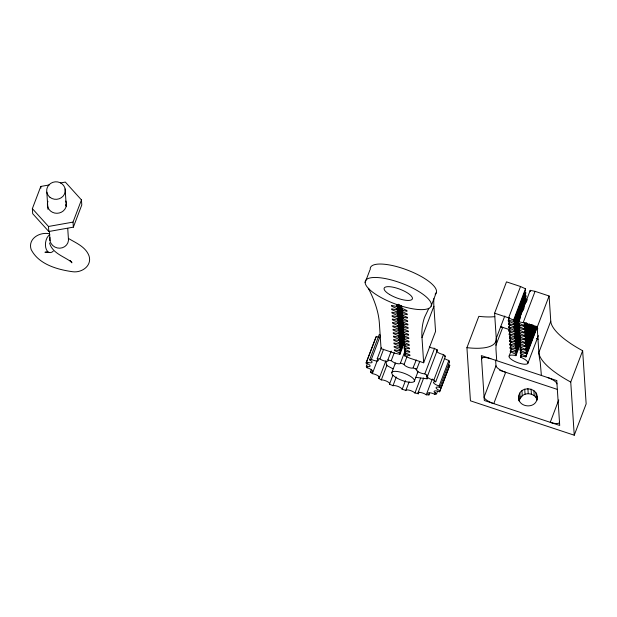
<?xml version="1.0" encoding="UTF-8"?>
<svg xmlns="http://www.w3.org/2000/svg" width="617" height="617" viewBox="0 0 617 617"><rect width="100%" height="100%" fill="white"/><g stroke="black" fill="none" stroke-linecap="round" stroke-linejoin="round"><path stroke-width="0.93" d="M405.13 350.657L400.379 363.297A5.029 1.55 20.8 0 1 396.608 363.436A5.029 1.55 20.8 0 1 391.548 360.914L387.877 359.919L391.217 351.119M392.821 375.452L389.481 384.244L393.176 385.694A5.029 1.55 20.8 0 1 398.127 386.481A5.029 1.55 20.8 0 1 402.083 389.188L405.801 390.414A5.029 1.55 20.8 0 1 409.572 390.276A5.029 1.55 20.8 0 1 414.632 392.798L418.303 393.793L418.966 392.034M60.62 182.925L65.34 182.084L81.452 199.916L81.791 204.952L73.354 227.149L48.812 231.514L32.693 213.683L32.362 208.639L40.791 186.442L49.291 184.938M73.354 227.149L73.022 222.105L81.452 199.916M365.133 282.571L369.892 270.038M367.655 362.773L366.313 366.29L366.953 366.452A5.029 1.55 20.8 0 0 370.123 365.935A5.029 1.55 20.8 0 0 366.745 363.251L366.097 362.989L375.792 337.476L376.339 336.412L376.995 336.658A5.029 1.55 20.8 0 0 378.46 337.083M366.097 362.989L376.339 336.412M366.645 361.924L367.3 362.171A5.029 1.55 20.8 0 0 371.843 362.588A5.029 1.55 20.8 0 0 370.185 360.181L369.622 359.873L379.316 334.36L379.871 334.676M371.426 369.298L370.424 371.935L370.964 371.989A5.029 1.55 20.8 0 0 372.375 370.593A5.029 1.55 20.8 0 0 367.686 367.963L367.03 367.771L367.701 366.012M369.622 359.873L371.372 359.356L380.396 335.609M369.097 289.111A35.208 10.821 20.8 0 0 396.438 304.405L401.621 306.132A35.208 10.821 20.8 0 0 428.129 308.662L429.162 308.184A35.208 10.821 20.8 0 0 397.086 281.661A35.208 10.821 20.8 0 0 368.287 288.278L369.12 289.843A493.307 151.62 20.8 0 1 379.386 323.455L381.051 348.651L395.081 353.302L399.939 354.289L399.855 353.017L394.417 350.533L394.363 349.785L399.716 350.88L399.631 349.6L394.194 347.116L394.14 346.376L399.492 347.464L399.407 346.191L393.962 343.7L393.916 342.959L399.268 344.047L399.184 342.774L393.739 340.291L393.692 339.543L399.045 340.638L398.96 339.358L393.515 336.874L393.469 336.134L398.813 337.221L398.729 335.949L393.291 333.458L393.237 332.717L398.59 333.805L398.505 332.532L393.068 330.049L393.014 329.301L398.366 330.396L398.281 329.116L392.836 326.632L392.79 325.892L398.142 326.979L398.058 325.699L392.613 323.215L392.566 322.475L397.919 323.563L397.834 322.29L392.389 319.807L392.343 319.058L397.687 320.154L397.61 318.873L392.165 316.39L392.111 315.649L397.464 316.737L397.379 315.457L391.942 312.973L391.888 312.233L397.24 313.32L397.155 312.048L391.71 309.564L391.664 308.816L397.016 309.911L396.932 308.631L391.487 306.148L391.44 305.407L396.793 306.495L397.433 304.798M371.372 359.356L371.966 359.657A5.029 1.55 20.8 0 0 377.334 360.968A5.029 1.55 20.8 0 0 377.596 359.125L377.188 358.809L381.537 347.371M379.131 376.409L378.846 378.113A5.029 1.55 20.8 0 0 378.329 376.015A5.029 1.55 20.8 0 0 372.899 373.748L372.313 373.655L377.326 360.459M396.932 308.631L398.613 304.212M397.016 309.911L399.06 304.528M397.155 312.048L399.831 304.999M377.188 358.809L379.925 358.901L383.597 349.222M397.24 313.32L400.24 305.43M397.379 315.457L401.019 305.878M397.464 316.737L401.528 306.047M397.61 318.873L402.029 307.235M397.687 320.154L402.114 308.515M402.893 310.968L401.891 313.613L407.243 314.709L407.189 313.96L401.752 311.477L402.338 308.431M397.834 322.29L401.914 311.546M397.919 323.563L402.677 311.037M402.778 315.287L402.114 317.03L407.467 318.117L407.421 317.377L401.976 314.894L402.639 313.135M398.058 325.699L402.477 314.068M398.142 326.979L402.562 315.341M379.501 377.596L385.849 360.883M403.364 317.755L402.338 320.439L407.69 321.534L407.644 320.794L402.199 318.303L403.217 315.634M398.281 329.116L402.7 317.477M398.366 330.396L403.125 317.863M398.505 332.532L402.585 321.789M398.59 333.805L403.009 322.174M378.468 378.167L381.306 379.925L386.99 364.971M403.811 324.588L402.793 327.272L408.138 328.36L408.092 327.619L402.646 325.136L403.248 322.066M402.646 325.136L403.333 323.347M398.729 335.949L403.156 324.311M398.813 337.221L403.58 324.689M403.695 328.892L403.017 330.681L408.369 331.776L408.315 331.036L402.878 328.545L403.896 325.861M398.96 339.358L403.379 327.72M391.271 360.613L394.278 352.693M399.045 340.638L403.464 329M399.184 342.774L403.263 332.031M399.268 344.047L403.688 332.416M404.143 335.725L403.464 337.514L408.816 338.602L408.77 337.861L403.325 335.378L403.919 332.308M399.407 346.191L403.827 334.553M399.492 347.464L404.251 334.931M404.374 339.134L403.688 340.923L409.04 342.019L408.994 341.278L403.549 338.787L404.567 336.103M399.631 349.6L403.711 338.856M399.716 350.88L404.474 338.347M391.826 372.506L395.227 363.56M399.855 353.017L403.934 342.273M399.939 354.289L404.706 341.764M405.161 345.073L404.143 347.757L409.495 348.844L409.441 348.104L404.004 345.62L404.598 342.551M405.269 352.793L404.59 354.582L409.943 355.677L409.896 354.929L404.451 352.446L405.384 348.482M392.929 385.818L396.268 377.026M433.898 298.643A493.307 151.62 20.8 0 0 433.89 306.233L435.556 331.437L423.655 362.765L409.619 358.115L404.675 355.862L405.693 353.179M416.259 359.973L412.997 368.017A5.029 1.55 20.8 0 1 408.053 367.231A5.029 1.55 20.8 0 1 404.096 364.524L407.05 356.364M431.106 306.225L436.204 292.797M402.137 389.435L405.477 380.635M423.655 362.765L421.989 337.561L433.89 306.233M405.778 390.638L409.117 381.838M429.278 347.009A5.029 1.55 20.8 0 0 434.121 348.297L437.399 350.032L427.712 375.545L424.427 373.809A5.029 1.55 20.8 0 1 418.904 372.182A5.029 1.55 20.8 0 1 416.521 369.629L419.707 361.547M414.354 381.206A12.078 3.71 20.8 0 0 398.767 371.743A12.078 3.71 20.8 0 0 396.145 377.619A12.078 3.71 20.8 0 0 414.354 381.206L417.755 372.252M414.909 393.098L420.593 378.144M424.866 373.786L434.561 348.281M417.987 392.952L423.663 377.997M415.634 377.334L427.095 378.807L427.774 377.018M418.303 393.793L418.095 393.507A5.029 1.55 20.8 0 1 420.239 392.451A5.029 1.55 20.8 0 1 425.792 394.487L426.254 394.811L432.27 378.977M443.554 354.544L445.451 356.264L435.756 381.776L433.867 380.057L443.554 354.544L442.975 354.459A5.029 1.55 20.8 0 1 436.504 351.158M426.254 394.811L428.985 394.903L429.656 393.145M428.985 394.903L428.584 394.587A5.029 1.55 20.8 0 1 428.838 392.744A5.029 1.55 20.8 0 1 434.206 394.055L434.808 394.356L435.479 392.597M448.436 364.616A5.029 1.55 20.8 0 0 449.13 364.948L449.77 365.218L440.083 390.723L439.435 390.461A5.029 1.55 20.8 0 1 436.057 387.777A5.029 1.55 20.8 0 1 439.227 387.26L439.859 387.422L439.15 385.941L448.837 360.428L448.181 360.235A5.029 1.55 20.8 0 1 444.248 358.3M434.808 394.356L436.551 393.839L437.553 391.201M439.859 387.422L449.554 361.909L448.837 360.428M436.551 393.839L435.995 393.53A5.029 1.55 20.8 0 1 434.337 391.116A5.029 1.55 20.8 0 1 438.872 391.54L439.535 391.787L449.77 365.218M519.213 323.3L518.535 325.09L523.879 326.185L523.833 325.437L518.388 322.953L518.303 321.673L530.204 290.345L535.07 291.34L549.099 295.983L550.765 321.187A68.125 20.939 20.8 0 0 565.99 340.237L569.692 342.882A68.125 20.939 20.8 0 0 582.649 350.726L586.15 403.88L574.25 435.209L470.439 400.819L466.93 347.664L478.831 316.336A68.125 20.939 20.8 0 0 491.309 316.914L494.819 316.66M496.716 360.675L495.945 348.913L496.253 338.409L494.595 313.205L506.495 281.876L520.524 286.519L525.476 288.779L525.561 290.059L513.66 321.388L508.308 320.292L509.326 317.608M482.247 357.15L481.568 358.94A10.065 3.093 20.8 0 1 490.816 358.716M504.76 316.027L496.253 338.409A68.125 20.939 20.8 0 1 482.918 347.988L479.409 348.25A68.125 20.939 20.8 0 1 466.93 347.664M495.914 345.289L502.716 327.388A10.065 3.093 20.8 0 0 501.073 326.894M513.66 321.388L513.575 320.107L508.624 317.848L520.524 286.519M509.549 321.025L508.531 323.709L513.884 324.797L513.799 323.524L508.354 321.041L509.372 318.357M509.773 324.442L508.755 327.126L514.108 328.213L514.023 326.941L508.578 324.449L509.256 322.66M510.004 327.851L508.979 330.535L514.331 331.63L514.246 330.35L508.809 327.866L509.827 325.182M510.228 331.267L509.21 333.951L514.555 335.039L514.47 333.766L509.033 331.283L510.051 328.599M495.983 365.796L484.083 397.124A10.065 3.093 20.8 0 0 493.777 403.618L505.678 372.29A10.065 3.093 20.8 0 1 495.983 365.796L495.605 360.066M513.575 320.107L525.476 288.779M510.452 334.684L509.434 337.368L514.779 338.455L514.701 337.183L509.256 334.692L509.935 332.902M513.799 323.524L525.699 292.196L525.784 293.468L513.884 324.797M510.675 338.093L509.657 340.777L515.01 341.872L514.925 340.592L509.48 338.108L510.498 335.424M514.023 326.941L525.923 295.605L526.008 296.885L514.108 328.213M510.899 341.51L509.881 344.193L515.234 345.281L515.149 344.008L509.704 341.525L510.729 338.841M514.246 330.35L526.147 299.021L524.597 298.312M514.331 331.63L526.232 300.302L526.147 299.021M511.131 344.926L510.105 347.61L515.457 348.698L515.372 347.425L509.927 344.934L511.292 341.355M518.388 322.953L520.432 317.585M523.154 310.42L524.172 307.736M526.208 302.369L527.234 299.677M514.47 333.766L518.55 323.023M514.555 335.039L518.974 323.408M511.354 348.335L510.328 351.019L515.681 352.114L515.596 350.834L510.159 348.35L511.177 345.667M519.776 325.822L518.758 328.506L524.111 329.594L524.057 328.853L518.619 326.37L519.298 324.581M514.701 337.183L519.121 325.545M514.779 338.455L519.545 325.923M521.234 354.027L520.655 357.243L521.527 357.582A10.065 3.093 20.8 0 1 526.224 364.192A10.065 3.093 20.8 0 1 511.038 359.163A10.065 3.093 20.8 0 1 515.048 355.438L515.92 355.677L515.827 354.251L510.382 351.767L511.061 349.978M519.661 330.126L518.982 331.923L524.334 333.01L524.28 332.27L518.843 329.779L519.861 327.095M509.133 356.001L510.837 351.52M514.925 340.592L519.344 328.954M515.01 341.872L519.429 330.234M519.884 333.542L519.206 335.332L524.558 336.427L524.512 335.679L519.067 333.195L519.745 331.406M518.303 321.673L523.17 322.668L535.07 291.34M515.149 344.008L519.229 333.265M515.234 345.281L519.653 333.65M520.116 336.959L519.429 338.748L524.782 339.836L524.735 339.095L519.29 336.612L519.969 334.823M515.372 347.425L519.792 335.787M523.833 325.437L524.851 322.753M523.879 326.185L525.244 322.598M515.457 348.698L520.216 336.165M520.339 340.368L519.661 342.165L525.005 343.253L524.959 342.512L519.514 340.021L520.54 337.337M515.596 350.834L519.676 340.09M524.057 328.853L526.44 322.583M524.111 329.594L526.486 323.331M515.681 352.114L520.439 339.581M520.563 343.785L519.884 345.574L525.237 346.669L525.183 345.921L519.738 343.438L520.424 341.648M515.827 354.251L519.907 343.507M524.28 332.27L527.682 323.316M524.334 333.01L527.736 324.056M515.92 355.677L520.679 343.145M520.787 347.201L520.108 348.991L525.46 350.078L525.406 349.338L519.969 346.854L520.648 345.065M524.512 335.679L528.931 324.041M524.558 336.427L529.317 323.894M521.35 349.716L520.332 352.407L525.684 353.495L525.638 352.754L520.193 350.263L521.211 347.579M524.735 339.095L530.173 324.773M524.782 339.836L530.566 324.619M520.555 355.816L525.908 356.911L525.861 356.163L520.416 353.68L521.095 351.891M524.959 342.512L531.761 324.604M525.005 343.253L532.147 324.457M520.655 357.243L521.673 354.559M525.183 345.921L533.003 325.336M525.237 346.669L533.397 325.182M525.406 349.338L534.253 326.061M525.46 350.078L534.638 325.915M525.638 352.754L535.834 325.899M525.684 353.495L535.888 326.64M525.861 356.163L537.083 326.624M525.908 356.911L549.099 295.983M527.859 363.344L538.402 335.594M518.766 395.96C520.578 384.9 539.127 387.507 537.106 398.798C535.294 409.85 516.745 407.243 518.766 395.96L519.044 400.155M521.928 390.723L522.26 395.767L520.193 398.119L519.098 400.996A9.101 8.576 -3.8 0 1 522.26 395.767C527.049 391.803 535.541 393.831 537.145 400.078M550.765 321.187L538.865 352.515A493.307 151.62 20.8 0 0 540.222 362.079L541.379 375.468M558.747 399.947L550.248 422.329A10.065 3.093 20.8 0 0 559.496 422.097M574.25 435.209L570.74 382.054L582.649 350.726M439.535 391.787L440.083 390.723M428.846 308.33L424.596 317.215A493.307 151.62 20.8 0 0 421.989 337.561M389.481 384.244L389.651 384.082A5.029 1.55 20.8 0 0 387.275 381.53A5.029 1.55 20.8 0 0 381.753 379.902L381.306 379.925M32.362 208.639L48.481 226.47L73.022 222.105M437.399 350.032L437.021 350.094A5.029 1.55 20.8 0 0 436.474 350.379M427.712 375.545L427.334 375.599A5.029 1.55 20.8 0 0 427.851 377.697A5.029 1.55 20.8 0 0 433.281 379.964L433.867 380.057M44.91 252.237L47.278 252.014M445.451 356.264L444.903 356.217A5.029 1.55 20.8 0 0 444.371 356.21M435.756 381.776L435.216 381.722A5.029 1.55 20.8 0 0 433.805 383.118A5.029 1.55 20.8 0 0 438.494 385.748L439.15 385.941M49.53 233.812C40.09 231.583 27.703 238.44 31.097 249.391C38.485 264.284 57.188 269.552 72.498 271.704C81.583 273.1 92.211 265.927 89.041 255.893C85.701 246.9 76.292 243.113 68.61 238.555M45.751 252.083L49.561 252.569M401.667 310.197L407.019 311.292L406.965 310.552L401.52 308.06L401.312 306.032M402.562 323.856L407.914 324.951L407.868 324.203L402.423 321.719L402.338 320.439M403.24 334.098L408.593 335.193L408.539 334.445L403.102 331.961L403.017 330.681M403.919 344.34L409.264 345.435L409.218 344.687L403.773 342.204L403.688 340.923M404.366 351.166L409.719 352.261L409.665 351.52L404.228 349.029L404.143 347.757M448.914 361.747L449.554 361.909M494.595 313.205L508.624 317.848M523.17 322.668L537.199 327.318L538.865 352.515A68.125 20.939 20.8 0 0 554.089 371.565L557.791 374.21A68.125 20.939 20.8 0 0 570.74 382.054M500.996 326.817L510.004 329.802M536.42 338.556L538.24 339.157M396.708 305.214A2.561 0.787 20.8 0 1 399.029 305.307L401.32 306.063M499.654 370.293L557.591 389.489M400.402 363.074L404.042 364.277M448.567 366.035L449.222 366.274M413.251 367.894L416.699 369.467M393.029 368.827L386.435 365.333L386.188 361.631M379.925 358.901L380.388 359.225A5.029 1.55 20.8 0 0 385.933 361.261A5.029 1.55 20.8 0 0 388.078 360.205L387.877 359.919M370.424 371.935L372.313 373.655M368.287 288.278L369.082 289.103M71.904 262.827L70.068 260.575L71.803 262.302C64.199 256.394 52.337 253.44 49.537 242.928M366.313 366.29L367.03 367.771M530.204 290.345L530.288 291.625M537.145 396.584L537.314 399.106M535.972 392.898L536.304 397.934M533.89 390.584L534.222 395.628M531.083 389.096L531.414 394.14M527.897 388.602L528.229 393.646M524.72 389.165L525.052 394.209M518.535 325.09L518.619 326.37M518.758 328.506L518.843 329.779M518.982 331.923L519.067 333.195M519.206 335.332L519.29 336.612M519.429 338.748L519.514 340.021M519.661 342.165L519.738 343.438M519.884 345.574L519.969 346.854M520.108 348.991L520.193 350.263M520.332 352.407L520.416 353.68M519.861 393.083L520.193 398.119M508.308 320.292L508.354 321.041M508.531 323.709L508.578 324.449M508.755 327.126L508.809 327.866M508.979 330.535L509.033 331.283M509.21 333.951L509.256 334.692M509.434 337.368L509.48 338.108M509.657 340.777L509.704 341.525M509.881 344.193L509.927 344.934M510.105 347.61L510.159 348.35M510.328 351.019L510.382 351.767M426.848 375.105L427.095 378.807M401.891 313.613L401.976 314.894M402.114 317.03L402.199 318.303M402.793 327.272L402.878 328.545M403.464 337.514L403.549 338.787M404.59 354.582L404.675 355.862M396.662 304.49L396.793 306.495M65.132 188.941L66.274 206.248M67.731 228.359L68.364 237.969A9.278 8.823 16.1 0 1 62.425 247.733A9.409 8.954 16.1 0 1 51.134 243.538A9.278 8.823 16.1 0 1 49.992 237.522M46.815 192.195L47.949 209.279M49.383 231.12L50.008 240.607M48.481 226.47L48.812 231.514M40.791 186.442L40.907 188.123M399.029 305.307A2.561 0.787 20.8 0 1 401.443 306.788M370.262 269.421A35.208 10.821 20.8 0 1 407.405 270.076A35.208 10.821 20.8 0 1 435.108 294.193M417.67 370.987A12.078 3.71 20.8 0 1 417.377 372.73M395.127 364.138A12.078 3.71 20.8 0 1 395.605 363.081M415.526 368.58A12.078 3.71 20.8 0 1 416.49 369.429M547.287 377.427A10.065 3.093 20.8 0 1 556.974 383.921M536.312 327.781A10.065 3.093 20.8 0 1 537.862 328.853M65.849 201.019A9.556 9.008 -3.8 0 1 56.995 213.289A9.556 9.008 -3.8 0 1 47.918 201.296M65.541 204.782A9.556 9.008 -3.8 0 1 66.181 206.063M53.332 251.104A9.309 5.453 -82.7 0 1 45.72 247.54A9.309 5.453 -82.7 0 1 49.807 234.676M556.758 380.558L481.345 355.585L484.306 400.487L559.712 425.46L556.758 380.558M389.574 294.502A15.093 4.643 20.8 0 0 412.333 298.975A15.093 4.643 20.8 0 0 392.852 287.152A15.093 4.643 20.8 0 0 389.574 294.502M50.023 197.355A9.309 8.769 -3.8 0 0 65.147 191.987A9.309 8.769 -3.8 0 0 52.754 182.362A9.309 8.769 -3.8 0 0 50.023 197.355"/></g></svg>
